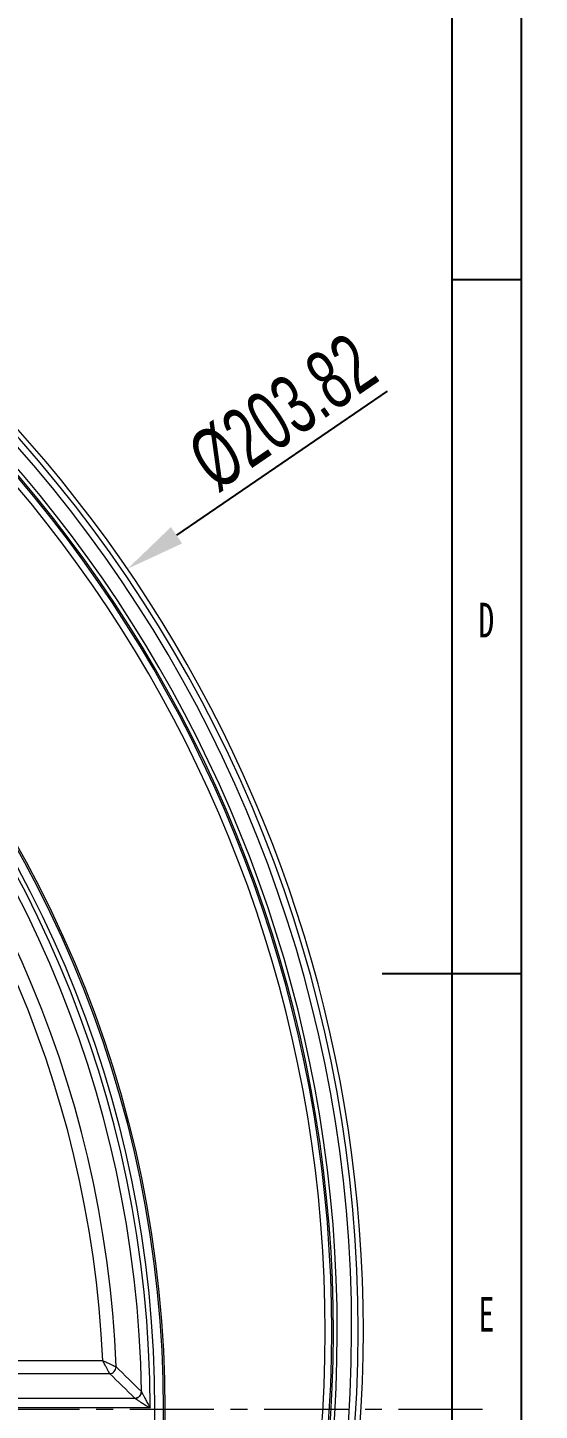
# Model space of a CAD drawing. Header units: millimetres. Extents: x 5536 to 6151, y 463 to 893.
# Drawn here: x 6111.8 to 6150.5, y 645 to 749.6 of the extents above; entities that cross this region are included whole.
import ezdxf

# ---------------------------------------------------------------- set-up
doc = ezdxf.new("R2010")
doc.units = ezdxf.units.MM
doc.header["$LTSCALE"] = 0.2
doc.linetypes.add('CENTER', pattern=[50.8, 31.75, -6.35, 6.35, -6.35])
doc.layers.get('0').update_dxf_attribs({"lineweight": 18})
for name, color, linetype, lineweight in [('CAXA0層', 7, 'Continuous', 25), ('CAXA尺寸線層', 3, 'Continuous', 25), ('poumianxian', 2, 'Continuous', 18), ('图层1', 1, 'CENTER', 18)]:
    doc.layers.add(name, color=color, linetype=linetype, lineweight=lineweight)
doc.styles.add('UserTxtStyle4', font='', dxfattribs={"width": 0.667})
doc.styles.add('標準', font='', dxfattribs={"width": 0.667})
doc.styles.get('UserTxtStyle4').set_extended_font_data('mingliu')
doc.styles.get('標準').set_extended_font_data('pmingliu')
doc.dimstyles.new('ISO-25', dxfattribs={"dimtxt": 2.5, "dimasz": 2.5, "dimexe": 1.25, "dimexo": 0.625, "dimtad": 1, "dimdsep": 46, "dimtxsty": 'Standard', "dimblk": '_CAXARROW', "dimcen": 0, "dimdle": 5, "dimclrd": 4, "dimclre": 4, "dimclrt": 3, "dimadec": 0, "dimazin": 0, "dimtfac": 0.707107, "dimtofl": 0, "dimtmove": 2, "dimatfit": 3, "dimfxl": 0, "dimfrac": 2, "dimarcsym": 0})

# ---------------------------------------------------------------- blocks, each defined once
blk = doc.blocks.new('*X6')
at = {"layer": 'poumianxian'}
blk.add_hatch(color=6, dxfattribs=at).paths.add_polyline_path([(6122.67, 711.83), (6123.52, 710.59), (6119.39, 708.67)], flags=0)
at = {"layer": 'poumianxian', "color": 6, "lineweight": -2}
blk.add_line((6139.01, 722.11), (6123.1, 711.21), dxfattribs=at)
at = {"layer": 'poumianxian', "insert": (6131.14, 720.51), "char_height": 4.5, "width": 42.9335, "attachment_point": 5, "rotation": 34.4063, "style": '標準'}
blk.add_mtext('\\T1.004;%%C203.82', dxfattribs=at)
blk = doc.blocks.new('_CAXARROW')
blk.add_hatch(color=0).paths.add_polyline_path([(0, 0), (-1, 0.125), (-1, -0.125)], flags=0)
blk = doc.blocks.new('321')
at = {"layer": 'CAXA0層'}
for p, q in [((0, 410), (0, 0)), ((-5, 405), (-5, 5)), ((-5, 255), (0, 255)), ((-10, 205), (0, 205))]:
    blk.add_line(p, q, dxfattribs=at)
at = {"layer": 'CAXA尺寸線層', "linetype": 'Continuous', "lineweight": 25, "char_height": 2.5, "attachment_point": 1, "style": 'UserTxtStyle4'}
for s, insert, width in [('\\T1.004;D', (-3.071, 231.713), 3.70685), ('\\T1.004;E', (-3.071, 181.712), 3.71186)]:
    blk.add_mtext(s, dxfattribs=dict(at, insert=insert, width=width))

msp = doc.modelspace()

# ---------------------------------------------------------------- linework, layer by layer
for p, q in [((6041.966, 648.788), (6117.518, 648.788)), ((6041.966, 647.803), (6118.031, 647.803)), ((6040.105, 645.942), (6119.944, 645.942)), ((6121.102, 645.204), (6040.105, 645.204))]:
    msp.add_line(p, q)
for radius in [86.907, 86.782, 86.133]:
    msp.add_circle((6035.306, 645.083), radius)
for centre, radius, start, end in [((6035.306, 651.083), 101.026, 276.18953, 78.40811), ((6035.306, 651.083), 101.525, 276.18953, 78.43129), ((6035.306, 651.083), 99.942, 290.91041, 78.28065), ((6035.306, 651.083), 99.642, 290.91041, 78.28065), ((6035.306, 651.083), 99.525, 291.11656, 78.26666), ((6035.306, 651.083), 99.026, 291.13618, 78.17063), ((6035.306, 651.083), 101.908, 285.36306, 61.55753), ((6035.306, 645.083), 85.795, 0.08059, 89.91941), ((6035.306, 645.083), 85.155, 0.90297, 89.09703), ((6035.306, 645.083), 83.28, 2.22396, 87.77604), ((6035.306, 645.083), 82.295, 2.58039, 87.41961), ((5955.786, 479.149), 234.025, 45.45618, 46.1095), ((5954.402, 478.719), 236.006, 45.29004, 45.93983)]:
    msp.add_arc(centre, radius, start, end)
for points, knots in [([(6117.517, 648.788), (6117.571, 648.763), (6117.672, 648.716), (6117.815, 648.649), (6117.941, 648.59), (6118.054, 648.537), (6118.156, 648.488), (6118.247, 648.446), (6118.326, 648.408), (6118.392, 648.377), (6118.446, 648.351), (6118.489, 648.331), (6118.513, 648.32), (6118.523, 648.315)], [0, 0, 0, 0, 26160.8233299, 49017.9485871, 69247.6399119, 87465.7570556, 104061.2842467, 118891.9543049, 131753.0780052, 142509.6162379, 151150.6539662, 158051.9751418, 163075.5968138, 163075.5968138, 163075.5968138, 163075.5968138]), ([(6118.031, 647.803), (6118.026, 647.813), (6118.014, 647.837), (6117.992, 647.879), (6117.964, 647.932), (6117.931, 647.997), (6117.89, 648.074), (6117.844, 648.163), (6117.792, 648.263), (6117.734, 648.374), (6117.67, 648.498), (6117.597, 648.637), (6117.545, 648.736), (6117.518, 648.788)], [0, 0, 0, 0, 5020.9872577, 11918.4095546, 20555.1892403, 31307.3896847, 44164.6551043, 58992.4935646, 75586.8466214, 93806.0773255, 114040.0202113, 136905.78919, 163081.553592, 163081.553592, 163081.553592, 163081.553592]), ([(6118.031, 647.803), (6118.096, 647.805), (6118.226, 647.836), (6118.39, 647.951), (6118.499, 648.119), (6118.524, 648.25), (6118.523, 648.315)], [0, 0, 0, 0, 16040.8508961, 32216.7057361, 48392.6170429, 64433.5722937, 64433.5722937, 64433.5722937, 64433.5722937]), ([(6119.944, 645.942), (6120.029, 645.945), (6120.2, 645.996), (6120.386, 646.185), (6120.435, 646.358), (6120.436, 646.443)], [0, 0, 0, 0, 16863.5131572, 33851.4394516, 50714.7154504, 50714.7154504, 50714.7154504, 50714.7154504]), ([(6119.959, 645.932), (6120.043, 645.935), (6120.213, 645.987), (6120.398, 646.172), (6120.449, 646.342), (6120.451, 646.425)], [0, 0, 0, 0, 16949.6449173, 33966.963065, 50714.8764001, 50714.8764001, 50714.8764001, 50714.8764001]), ([(6120.451, 646.425), (6120.457, 646.411), (6120.471, 646.38), (6120.497, 646.328), (6120.529, 646.265), (6120.568, 646.189), (6120.617, 646.098), (6120.675, 645.99), (6120.743, 645.864), (6120.82, 645.722), (6120.906, 645.564), (6121, 645.39), (6121.067, 645.268), (6121.102, 645.204)], [0, 0, 0, 0, 5416.189929, 12195.7441181, 20409.5944012, 30330.5508625, 42350.7664016, 56841.1892208, 73835.1750002, 92950.3960441, 114057.4173349, 137403.7009885, 163177.2175338, 163177.2175338, 163177.2175338, 163177.2175338]), ([(6119.959, 645.932), (6119.969, 645.923), (6119.995, 645.904), (6120.039, 645.874), (6120.095, 645.837), (6120.164, 645.792), (6120.248, 645.738), (6120.35, 645.673), (6120.469, 645.598), (6120.605, 645.514), (6120.756, 645.419), (6120.923, 645.315), (6121.04, 645.242), (6121.102, 645.204)], [0, 0, 0, 0, 4959.4960017, 11422.140923, 19413.7422232, 29188.6330879, 41135.3663738, 55629.7028548, 72710.7115895, 91994.1689936, 113345.4483632, 137009.9355913, 163171.4215333, 163171.4215333, 163171.4215333, 163171.4215333])]:
    msp.add_open_spline(points, degree=3, knots=knots)
for points in [[(6120.436, 646.443), (6120.442, 646.437), (6120.446, 646.431), (6120.451, 646.425)], [(6119.944, 645.942), (6119.949, 645.939), (6119.954, 645.936), (6119.959, 645.932)]]:
    msp.add_open_spline(points, degree=3)
at = {"layer": '图层1'}
msp.add_line((6146.235, 645.083), (5923.527, 645.083), dxfattribs=at)

# ---------------------------------------------------------------- block references
at = {"xscale": 1.050000000000011, "yscale": 1.050000000000001, "zscale": 1.05}
msp.add_blockref('321', (6149.144, 462.804), dxfattribs=at)

# ---------------------------------------------------------------- dimensions: what is measured, and where the dimension line sits
at = {"layer": 'poumianxian'}
dim = msp.add_diameter_dim_2p(p1=(5951.227, 593.499), p2=(6119.386, 708.667), dimstyle='ISO-25', override={"dimtxt": 4.5, "dimasz": 4.5, "dimpost": '%%C<>', "dimtxsty": '標準', "dimsah": 1, "dimclrd": 6, "dimclre": 6, "dimclrt": 256, "dimtfill": 1, "dimtolj": 1, "dimtzin": 8}, dxfattribs=at)
dim.commit()
dim.dimension.update_dxf_attribs({"geometry": '*X6', "text_midpoint": (6131.14, 720.511), "dimtype": 163})

doc.saveas('drawing.dxf')
